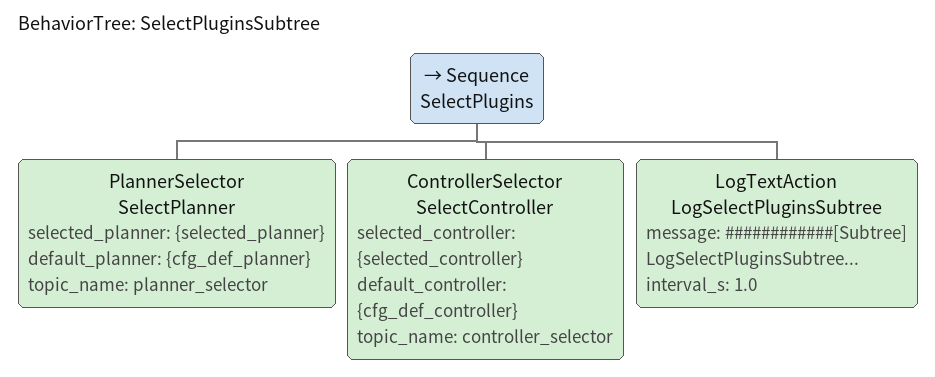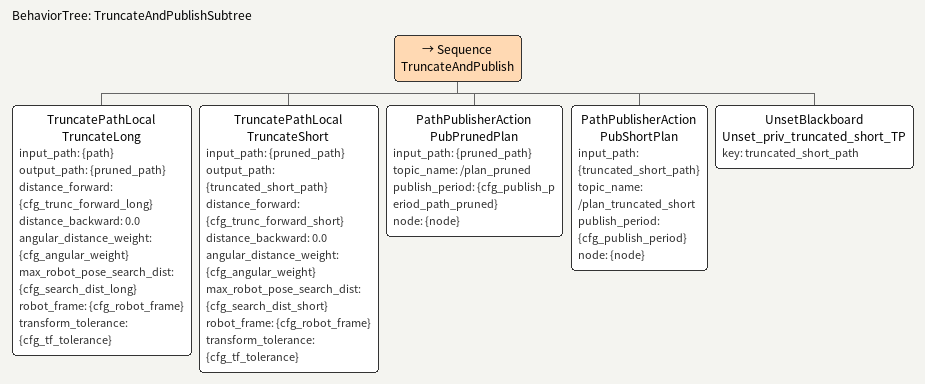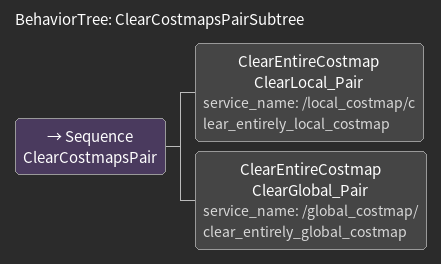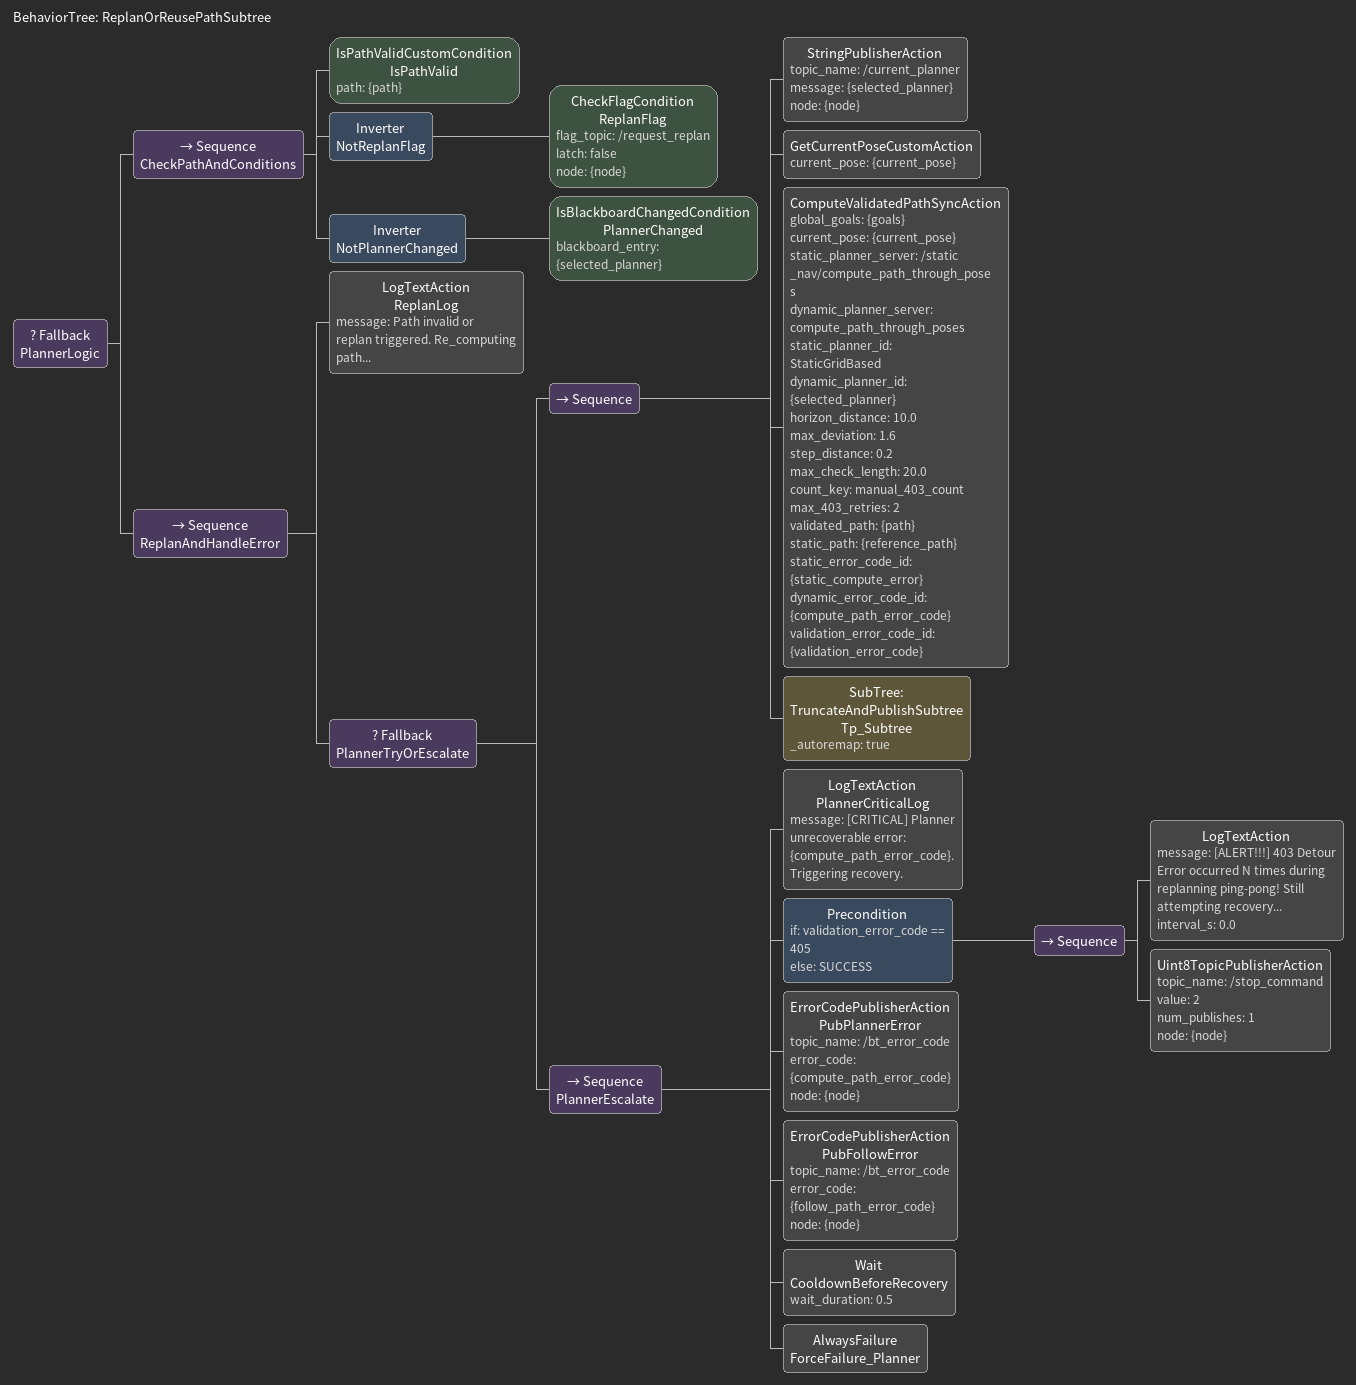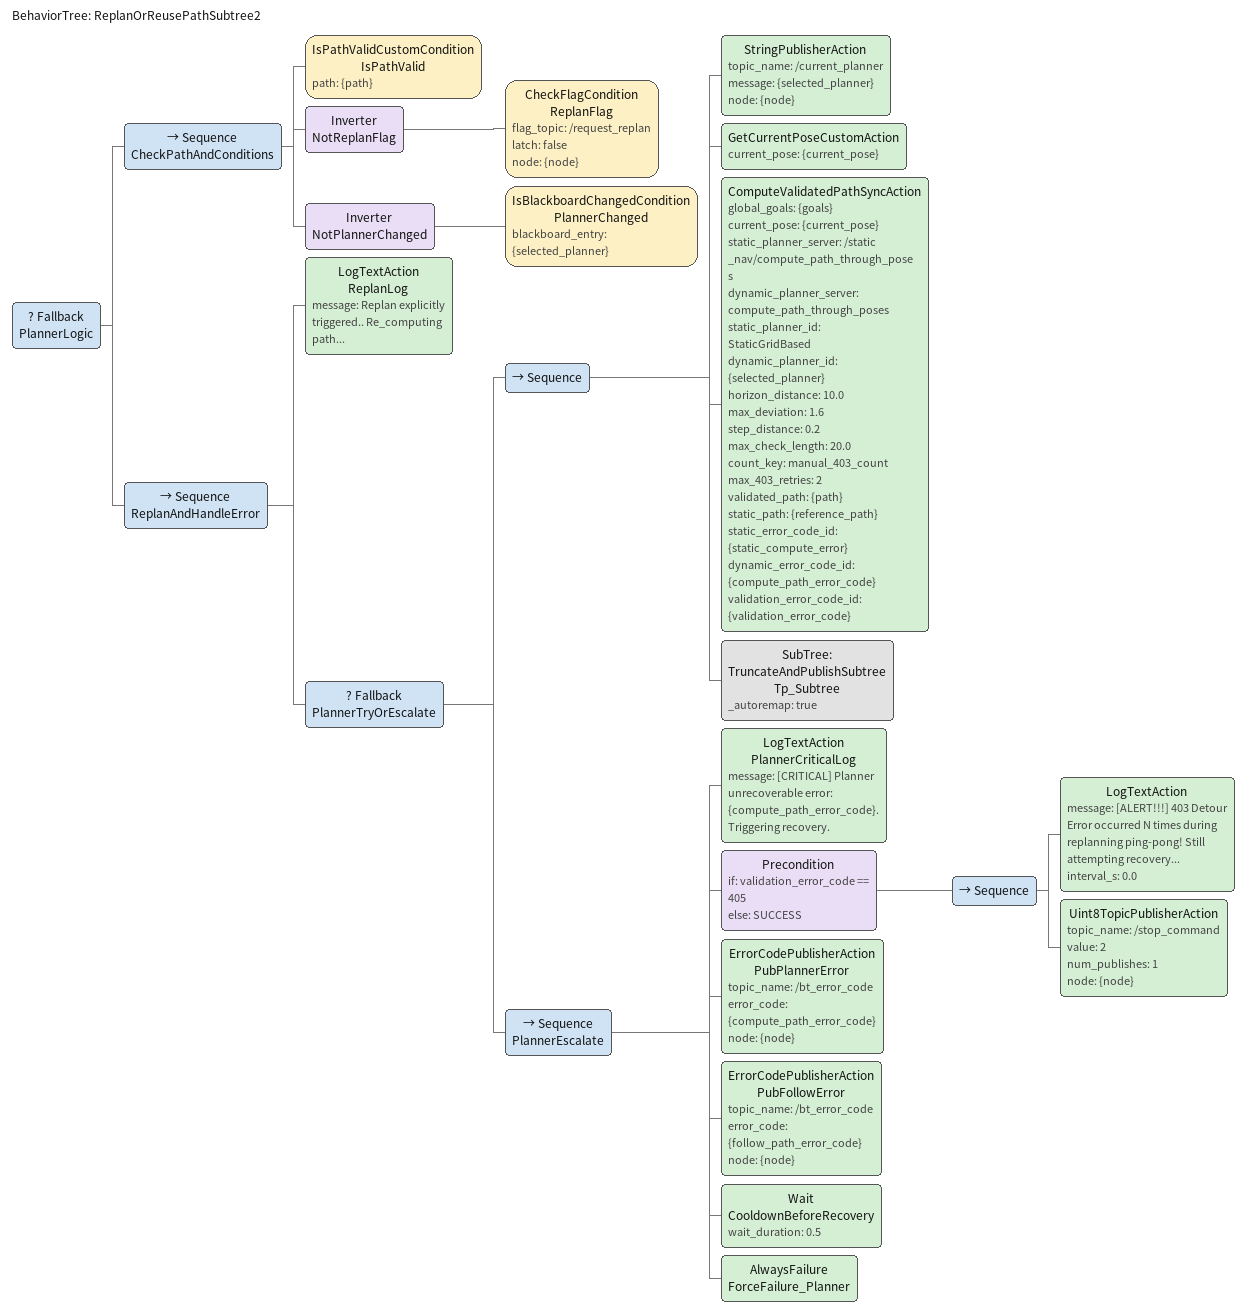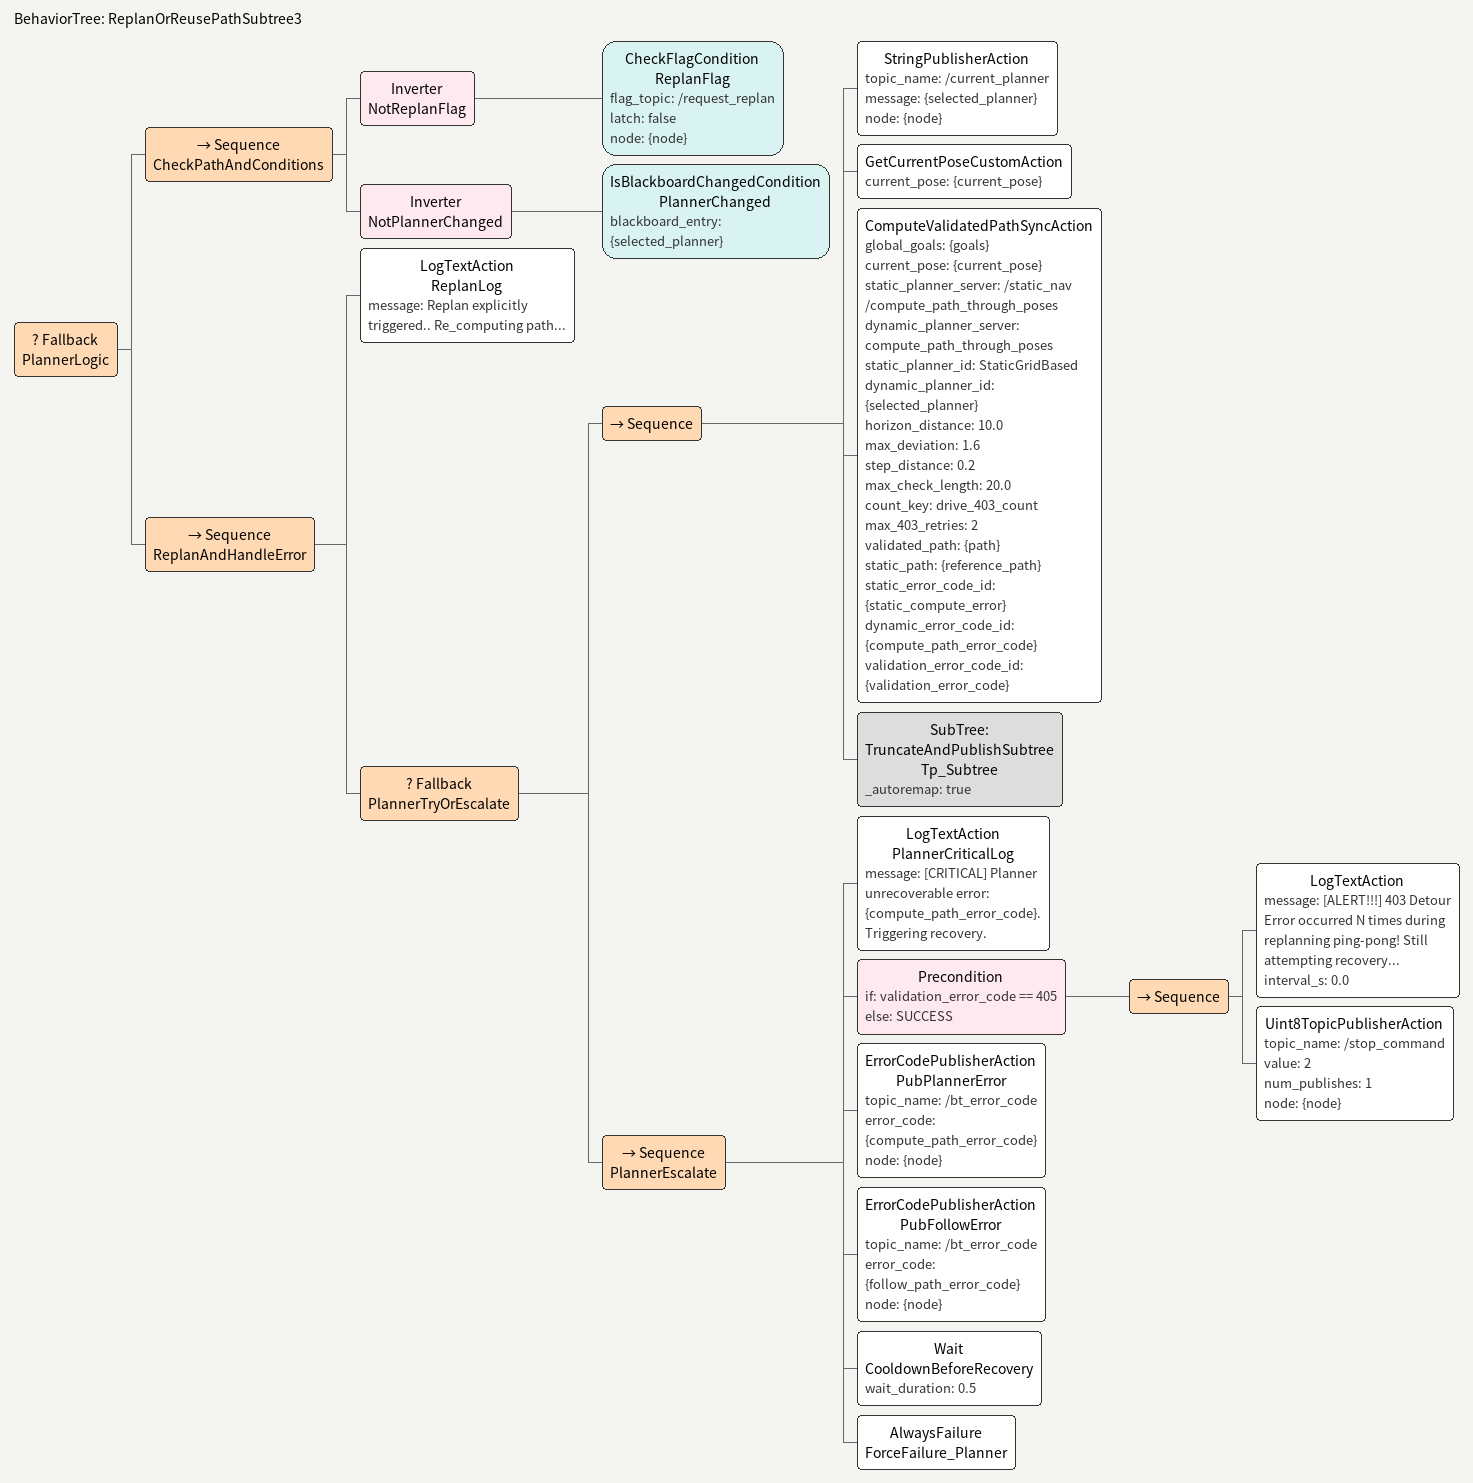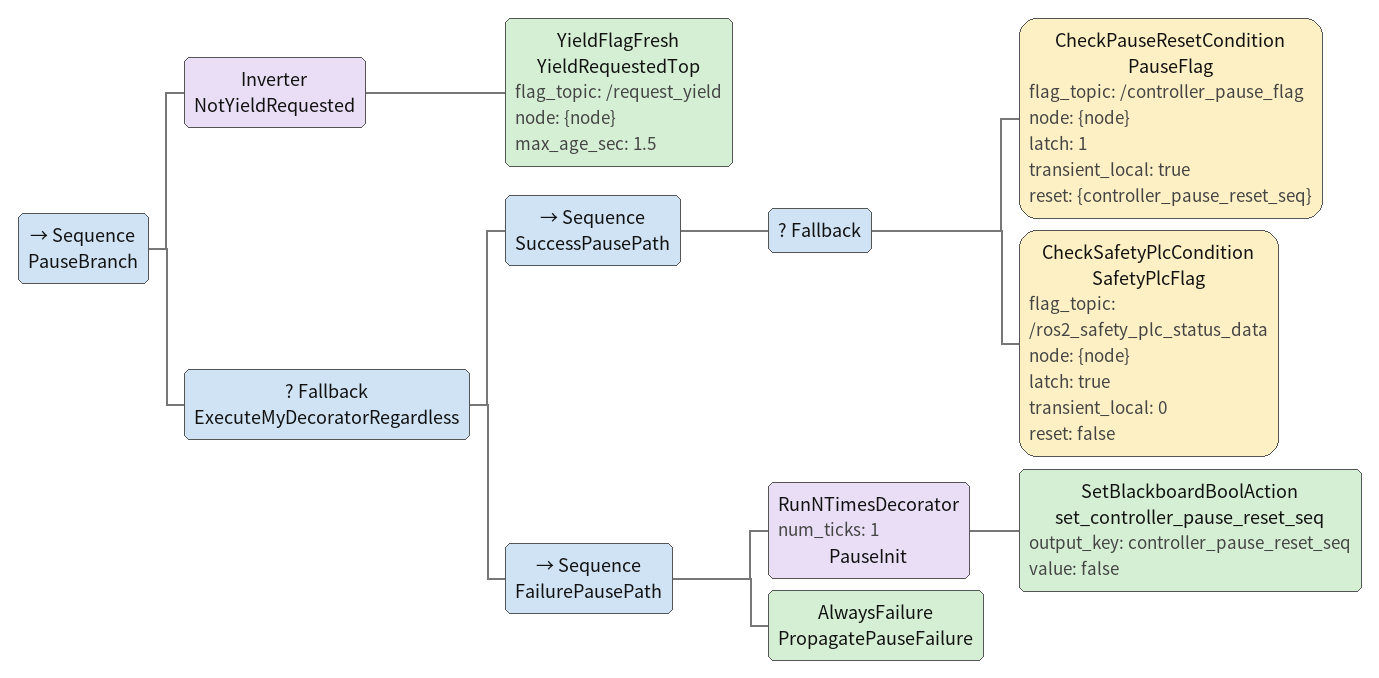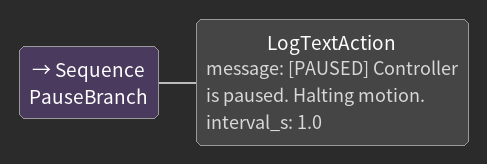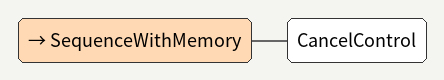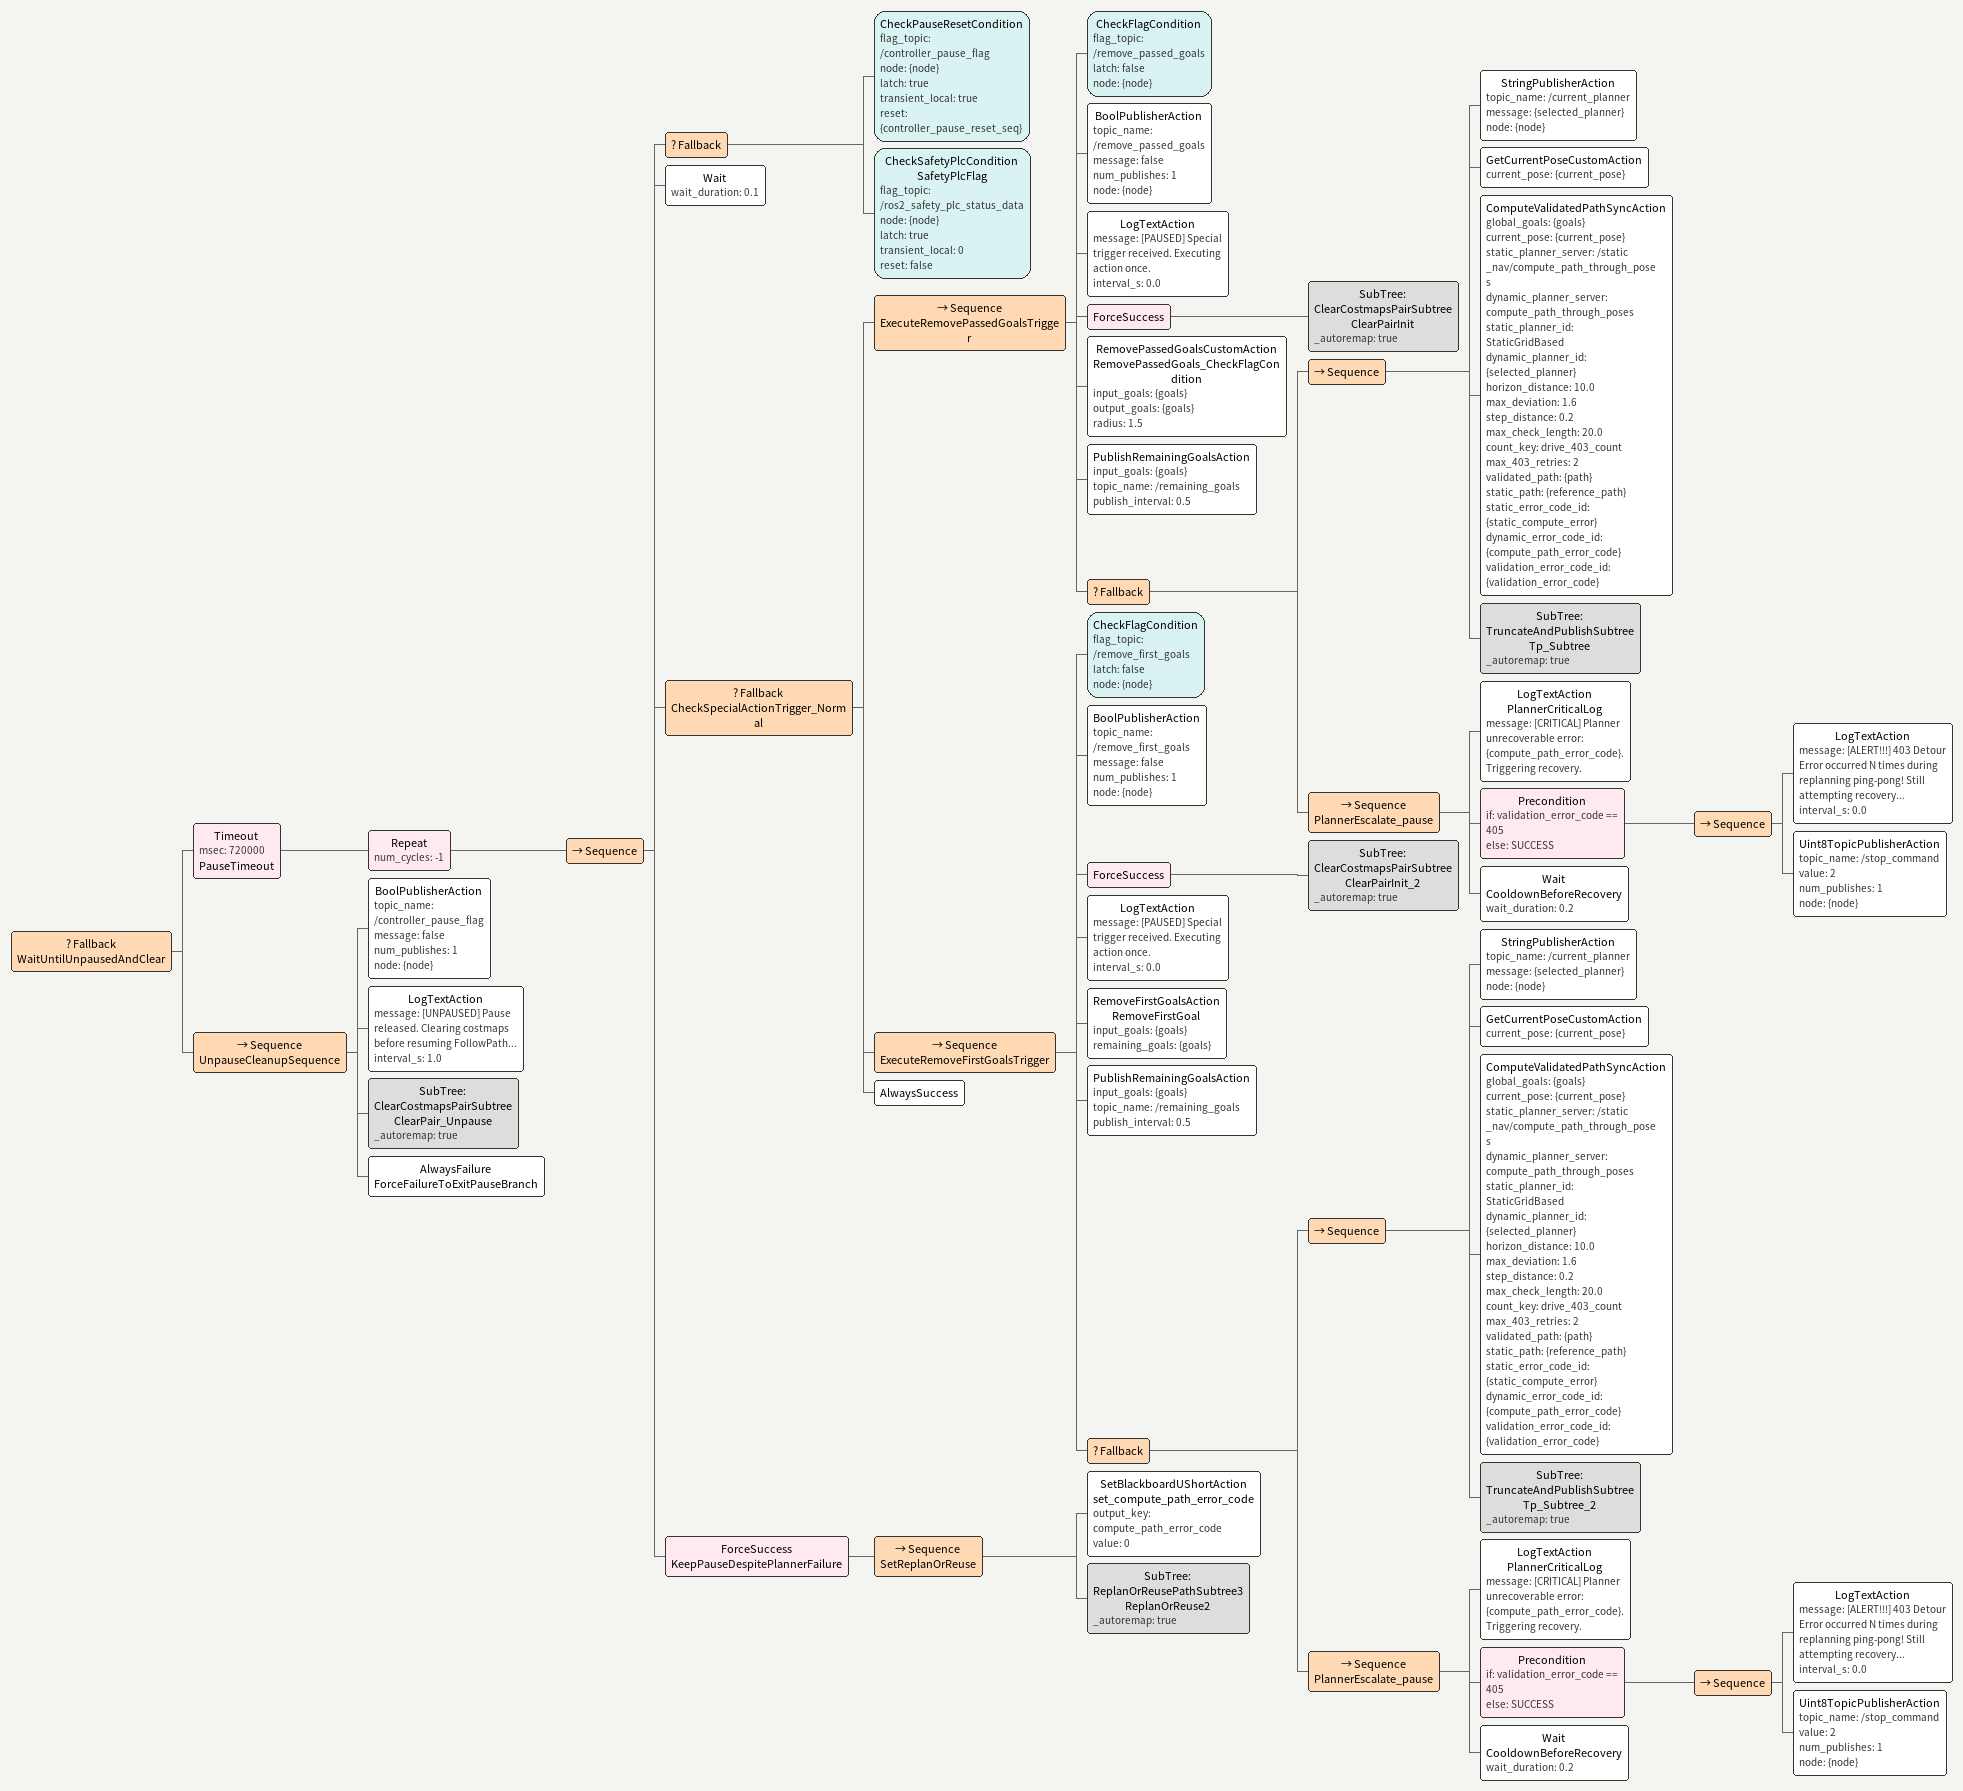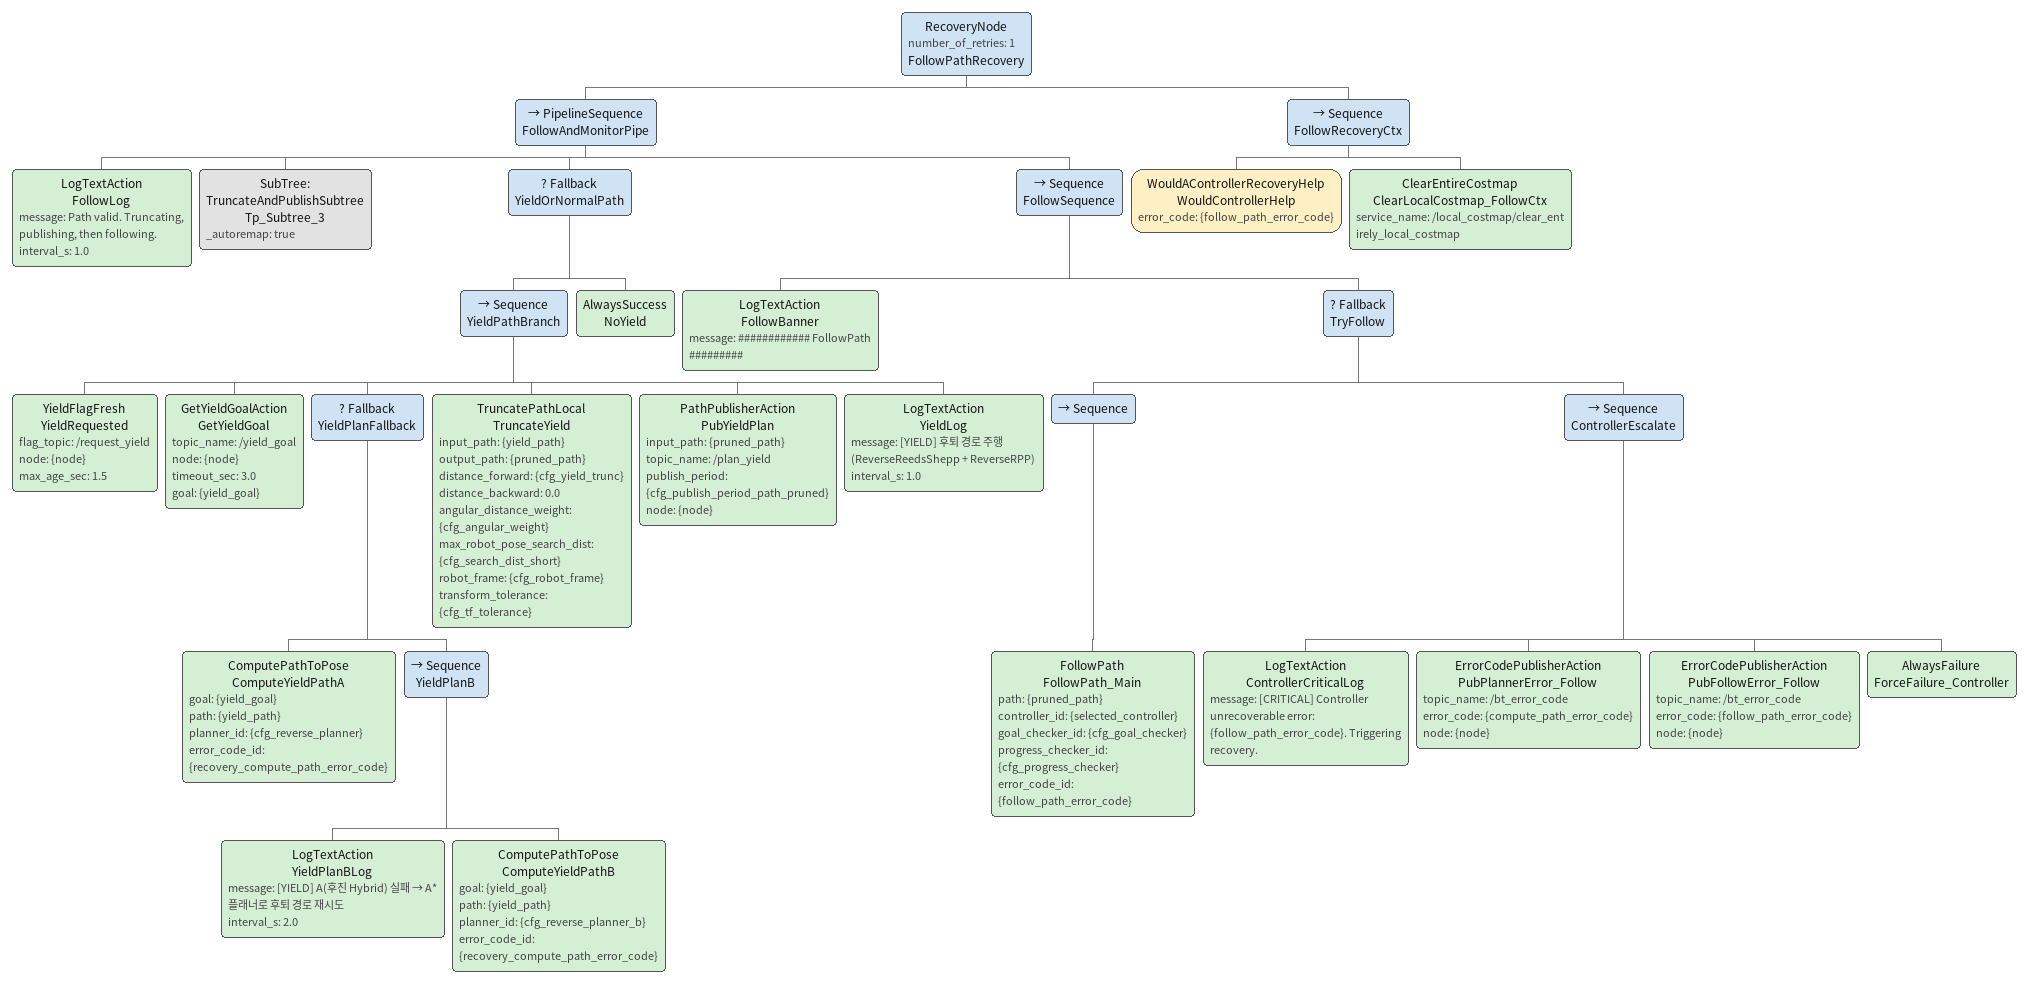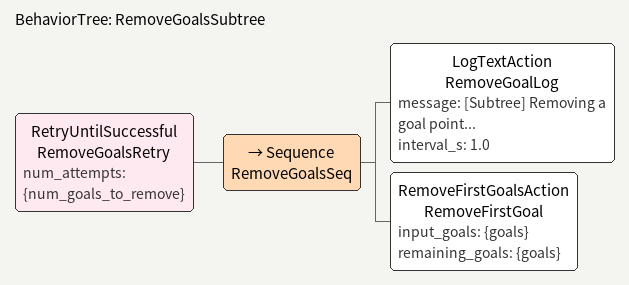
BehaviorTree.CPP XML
<BehaviorTree ID="SelectPluginsSubtree">
  <Sequence name="SelectPlugins">
    <PlannerSelector name="SelectPlanner" selected_planner="{selected_planner}" default_planner="{cfg_def_planner}" topic_name="planner_selector"/>
    <ControllerSelector name="SelectController" selected_controller="{selected_controller}" default_controller="{cfg_def_controller}" topic_name="controller_selector"/>
    <LogTextAction name="LogSelectPluginsSubtree" message="############[Subtree] LogSelectPluginsSubtree..." interval_s="1.0"/>
  </Sequence>
</BehaviorTree>

<BehaviorTree ID="TruncateAndPublishSubtree">
  <Sequence name="TruncateAndPublish">
    <TruncatePathLocal name="TruncateLong" input_path="{path}" output_path="{pruned_path}" distance_forward="{cfg_trunc_forward_long}" distance_backward="0.0" angular_distance_weight="{cfg_angular_weight}" max_robot_pose_search_dist="{cfg_search_dist_long}" robot_frame="{cfg_robot_frame}" transform_tolerance="{cfg_tf_tolerance}"/>
    <TruncatePathLocal name="TruncateShort" input_path="{pruned_path}" output_path="{truncated_short_path}" distance_forward="{cfg_trunc_forward_short}" distance_backward="0.0" angular_distance_weight="{cfg_angular_weight}" max_robot_pose_search_dist="{cfg_search_dist_short}" robot_frame="{cfg_robot_frame}" transform_tolerance="{cfg_tf_tolerance}"/>

    <PathPublisherAction name="PubPrunedPlan" input_path="{pruned_path}" topic_name="/plan_pruned" publish_period="{cfg_publish_period_path_pruned}" node="{node}"/>
    <PathPublisherAction name="PubShortPlan" input_path="{truncated_short_path}" topic_name="/plan_truncated_short" publish_period="{cfg_publish_period}" node="{node}"/>
    <UnsetBlackboard name="Unset_priv_truncated_short_TP" key="truncated_short_path"/>
  </Sequence>

</BehaviorTree>

<BehaviorTree ID="ClearCostmapsPairSubtree">
  <Sequence name="ClearCostmapsPair">
    <ClearEntireCostmap name="ClearLocal_Pair" service_name="/local_costmap/clear_entirely_local_costmap"/>
    <ClearEntireCostmap name="ClearGlobal_Pair" service_name="/global_costmap/clear_entirely_global_costmap"/>
  </Sequence>
</BehaviorTree>

<BehaviorTree ID="ReplanOrReusePathSubtree">
  <Fallback name="PlannerLogic">
    <Sequence name="CheckPathAndConditions">
      <IsPathValidCustomCondition name="IsPathValid" path="{path}"/>
      <Inverter name="NotReplanFlag">
        <CheckFlagCondition name="ReplanFlag" flag_topic="/request_replan" latch="false" node="{node}"/>
      </Inverter>
      <Inverter name="NotPlannerChanged">
        <IsBlackboardChangedCondition name="PlannerChanged" blackboard_entry="{selected_planner}"/>
      </Inverter>
    </Sequence>
    <Sequence name="ReplanAndHandleError">
      <LogTextAction name="ReplanLog" message="Path invalid or replan triggered. Re_computing path..."/>
      <Fallback name="PlannerTryOrEscalate">
        <Sequence>
          <StringPublisherAction topic_name="/current_planner" message="{selected_planner}" node="{node}"/>

          <GetCurrentPoseCustomAction current_pose="{current_pose}"/>
          <ComputeValidatedPathSyncAction global_goals="{goals}" current_pose="{current_pose}" static_planner_server="/static_nav/compute_path_through_poses" dynamic_planner_server="compute_path_through_poses" static_planner_id="StaticGridBased" dynamic_planner_id="{selected_planner}" horizon_distance="10.0" max_deviation="1.6" step_distance="0.2" max_check_length="20.0" count_key="manual_403_count" max_403_retries="2" validated_path="{path}" static_path="{reference_path}" static_error_code_id="{static_compute_error}" dynamic_error_code_id="{compute_path_error_code}" validation_error_code_id="{validation_error_code}"/>

          <SubTree name="Tp_Subtree" ID="TruncateAndPublishSubtree" _autoremap="true"/>
        </Sequence>

        <Sequence name="PlannerEscalate">
          <LogTextAction name="PlannerCriticalLog" message="[CRITICAL] Planner unrecoverable error: {compute_path_error_code}. Triggering recovery."/>
          <Precondition if="validation_error_code == 405" else="SUCCESS">
            <Sequence>
              <LogTextAction message="[ALERT!!!] 403 Detour Error occurred N times during replanning ping-pong! Still attempting recovery..." interval_s="0.0"/>
              <Uint8TopicPublisherAction topic_name="/stop_command" value="2" num_publishes="1" node="{node}"/>
            </Sequence>
          </Precondition>

          <ErrorCodePublisherAction name="PubPlannerError" topic_name="/bt_error_code" error_code="{compute_path_error_code}" node="{node}"/>
          <ErrorCodePublisherAction name="PubFollowError" topic_name="/bt_error_code" error_code="{follow_path_error_code}" node="{node}"/>

          <!-- 리커버리로 에러를 넘기기 전 쿨다운 시간 -->
          <Wait name="CooldownBeforeRecovery" wait_duration="0.5"/>
          <AlwaysFailure name="ForceFailure_Planner"/>
        </Sequence>
      </Fallback>
    </Sequence>
  </Fallback>

</BehaviorTree>

<BehaviorTree ID="ReplanOrReusePathSubtree2">
  <Fallback name="PlannerLogic">
    <Sequence name="CheckPathAndConditions">
      <IsPathValidCustomCondition name="IsPathValid" path="{path}"/>
      <Inverter name="NotReplanFlag">
        <CheckFlagCondition name="ReplanFlag" flag_topic="/request_replan" latch="false" node="{node}"/>
      </Inverter>
      <Inverter name="NotPlannerChanged">
        <IsBlackboardChangedCondition name="PlannerChanged" blackboard_entry="{selected_planner}"/>
      </Inverter>
    </Sequence>
    <Sequence name="ReplanAndHandleError">
      <LogTextAction name="ReplanLog" message="Replan explicitly triggered.. Re_computing path..."/>
      <Fallback name="PlannerTryOrEscalate">
        <Sequence>
          <StringPublisherAction topic_name="/current_planner" message="{selected_planner}" node="{node}"/>

          <GetCurrentPoseCustomAction current_pose="{current_pose}"/>
          <ComputeValidatedPathSyncAction global_goals="{goals}" current_pose="{current_pose}" static_planner_server="/static_nav/compute_path_through_poses" dynamic_planner_server="compute_path_through_poses" static_planner_id="StaticGridBased" dynamic_planner_id="{selected_planner}" horizon_distance="10.0" max_deviation="1.6" step_distance="0.2" max_check_length="20.0" count_key="manual_403_count" max_403_retries="2" validated_path="{path}" static_path="{reference_path}" static_error_code_id="{static_compute_error}" dynamic_error_code_id="{compute_path_error_code}" validation_error_code_id="{validation_error_code}"/>

          <SubTree name="Tp_Subtree" ID="TruncateAndPublishSubtree" _autoremap="true"/>

        </Sequence>

        <Sequence name="PlannerEscalate">
          <LogTextAction name="PlannerCriticalLog" message="[CRITICAL] Planner unrecoverable error: {compute_path_error_code}. Triggering recovery."/>

          <Precondition if="validation_error_code == 405" else="SUCCESS">
            <Sequence>
              <LogTextAction message="[ALERT!!!] 403 Detour Error occurred N times during replanning ping-pong! Still attempting recovery..." interval_s="0.0"/>
              <Uint8TopicPublisherAction topic_name="/stop_command" value="2" num_publishes="1" node="{node}"/>
            </Sequence>
          </Precondition>

          <ErrorCodePublisherAction name="PubPlannerError" topic_name="/bt_error_code" error_code="{compute_path_error_code}" node="{node}"/>
          <ErrorCodePublisherAction name="PubFollowError" topic_name="/bt_error_code" error_code="{follow_path_error_code}" node="{node}"/>

          <!-- 리커버리로 에러를 넘기기 전 쿨다운 시간 -->
          <Wait name="CooldownBeforeRecovery" wait_duration="0.5"/>
          <AlwaysFailure name="ForceFailure_Planner"/>
        </Sequence>
      </Fallback>
    </Sequence>
  </Fallback>

</BehaviorTree>

<BehaviorTree ID="ReplanOrReusePathSubtree3">
  <Fallback name="PlannerLogic">
    <Sequence name="CheckPathAndConditions">
      <Inverter name="NotReplanFlag">
        <CheckFlagCondition name="ReplanFlag" flag_topic="/request_replan" latch="false" node="{node}"/>
      </Inverter>
      <Inverter name="NotPlannerChanged">
        <IsBlackboardChangedCondition name="PlannerChanged" blackboard_entry="{selected_planner}"/>
      </Inverter>
    </Sequence>
    <Sequence name="ReplanAndHandleError">
      <LogTextAction name="ReplanLog" message="Replan explicitly triggered.. Re_computing path..."/>
      <Fallback name="PlannerTryOrEscalate">
        <Sequence>
          <StringPublisherAction topic_name="/current_planner" message="{selected_planner}" node="{node}"/>

          <GetCurrentPoseCustomAction current_pose="{current_pose}"/>
          <ComputeValidatedPathSyncAction global_goals="{goals}" current_pose="{current_pose}" static_planner_server="/static_nav/compute_path_through_poses" dynamic_planner_server="compute_path_through_poses" static_planner_id="StaticGridBased" dynamic_planner_id="{selected_planner}" horizon_distance="10.0" max_deviation="1.6" step_distance="0.2" max_check_length="20.0" count_key="drive_403_count" max_403_retries="2" validated_path="{path}" static_path="{reference_path}" static_error_code_id="{static_compute_error}" dynamic_error_code_id="{compute_path_error_code}" validation_error_code_id="{validation_error_code}"/>

          <SubTree name="Tp_Subtree" ID="TruncateAndPublishSubtree" _autoremap="true"/>

        </Sequence>

        <Sequence name="PlannerEscalate">
          <LogTextAction name="PlannerCriticalLog" message="[CRITICAL] Planner unrecoverable error: {compute_path_error_code}. Triggering recovery."/>

          <Precondition if="validation_error_code == 405" else="SUCCESS">
            <Sequence>
              <LogTextAction message="[ALERT!!!] 403 Detour Error occurred N times during replanning ping-pong! Still attempting recovery..." interval_s="0.0"/>
              <Uint8TopicPublisherAction topic_name="/stop_command" value="2" num_publishes="1" node="{node}"/>
            </Sequence>
          </Precondition>

          <ErrorCodePublisherAction name="PubPlannerError" topic_name="/bt_error_code" error_code="{compute_path_error_code}" node="{node}"/>
          <ErrorCodePublisherAction name="PubFollowError" topic_name="/bt_error_code" error_code="{follow_path_error_code}" node="{node}"/>

          <!-- 리커버리로 에러를 넘기기 전 쿨다운 시간 -->
          <Wait name="CooldownBeforeRecovery" wait_duration="0.5"/>
          <AlwaysFailure name="ForceFailure_Planner"/>
        </Sequence>
      </Fallback>
    </Sequence>
  </Fallback>

</BehaviorTree>

<Sequence name="PauseBranch">
  <Inverter name="NotYieldRequested">
    <YieldFlagFresh name="YieldRequestedTop" flag_topic="/request_yield" node="{node}" max_age_sec="1.5"/>  <!-- [V2.36d] 하트비트 → VOLATILE 구독 -->
  </Inverter>
  <Fallback name="ExecuteMyDecoratorRegardless">

    <Sequence name="SuccessPausePath">
      <Fallback>
        <CheckPauseResetCondition name="PauseFlag" flag_topic="/controller_pause_flag" node="{node}" latch="1" transient_local="true" reset="{controller_pause_reset_seq}"/>

        <CheckSafetyPlcCondition name="SafetyPlcFlag" flag_topic="/ros2_safety_plc_status_data" node="{node}" latch="true" transient_local="0" reset="false"/>
      </Fallback>
    </Sequence>

    <Sequence name="FailurePausePath">

      <RunNTimesDecorator num_ticks="1" name="PauseInit">
        <SetBlackboardBoolAction name="set_controller_pause_reset_seq" output_key="controller_pause_reset_seq" value="false"/>
      </RunNTimesDecorator>

      <AlwaysFailure name="PropagatePauseFailure"/>
    </Sequence>
  </Fallback>
</Sequence>

<Sequence name="PauseBranch">
  <LogTextAction message="[PAUSED] Controller is paused. Halting motion." interval_s="1.0"/>
</Sequence>

<SequenceWithMemory>
  <CancelControl/>
</SequenceWithMemory>

<Fallback name="WaitUntilUnpausedAndClear">
  <Timeout msec="720000" name="PauseTimeout">
    <Repeat num_cycles="-1">
      <Sequence>
        <Fallback>
          <CheckPauseResetCondition flag_topic="/controller_pause_flag" node="{node}" latch="true" transient_local="true" reset="{controller_pause_reset_seq}"/>

          <CheckSafetyPlcCondition name="SafetyPlcFlag" flag_topic="/ros2_safety_plc_status_data" node="{node}" latch="true" transient_local="0" reset="false"/>
        </Fallback>
        <Wait wait_duration="0.1"/>

        <!-- ★ 추가: 특정 토픽 수신 시 1회 실행하는 액션 트리거 ★ -->
        <Fallback name="CheckSpecialActionTrigger_Normal">
          <Sequence name="ExecuteRemovePassedGoalsTrigger">
            <!-- latch="false"로 설정하여 토픽을 한 번 읽으면 즉시 false로 초기화(1회 실행 보장) -->
            <CheckFlagCondition flag_topic="/remove_passed_goals" latch="false" node="{node}"/>
            <BoolPublisherAction topic_name="/remove_passed_goals" message="false" num_publishes="1" node="{node}"/>
            <LogTextAction message="[PAUSED] Special trigger received. Executing action once." interval_s="0.0"/>
            <ForceSuccess>
              <SubTree name="ClearPairInit" ID="ClearCostmapsPairSubtree" _autoremap="true"/>
            </ForceSuccess>
            <RemovePassedGoalsCustomAction name="RemovePassedGoals_CheckFlagCondition" input_goals="{goals}" output_goals="{goals}" radius="1.5"/>
            <PublishRemainingGoalsAction input_goals="{goals}" topic_name="/remaining_goals" publish_interval="0.5"/>

            <Fallback>
              <Sequence>
                <StringPublisherAction topic_name="/current_planner" message="{selected_planner}" node="{node}"/>

                <GetCurrentPoseCustomAction current_pose="{current_pose}"/>
                <ComputeValidatedPathSyncAction global_goals="{goals}" current_pose="{current_pose}" static_planner_server="/static_nav/compute_path_through_poses" dynamic_planner_server="compute_path_through_poses" static_planner_id="StaticGridBased" dynamic_planner_id="{selected_planner}" horizon_distance="10.0" max_deviation="1.6" step_distance="0.2" max_check_length="20.0" count_key="drive_403_count" max_403_retries="2" validated_path="{path}" static_path="{reference_path}" static_error_code_id="{static_compute_error}" dynamic_error_code_id="{compute_path_error_code}" validation_error_code_id="{validation_error_code}"/>

                <SubTree name="Tp_Subtree" ID="TruncateAndPublishSubtree" _autoremap="true"/>

              </Sequence>

              <Sequence name="PlannerEscalate_pause">
                <LogTextAction name="PlannerCriticalLog" message="[CRITICAL] Planner unrecoverable error: {compute_path_error_code}. Triggering recovery."/>
                <!-- 리커버리로 에러를 넘기기 전 쿨다운 시간 -->

                <Precondition if="validation_error_code == 405" else="SUCCESS">
                  <Sequence>
                    <LogTextAction message="[ALERT!!!] 403 Detour Error occurred N times during replanning ping-pong! Still attempting recovery..." interval_s="0.0"/>
                    <Uint8TopicPublisherAction topic_name="/stop_command" value="2" num_publishes="1" node="{node}"/>
                  </Sequence>
                </Precondition>

                <Wait name="CooldownBeforeRecovery" wait_duration="0.2"/>
              </Sequence>
            </Fallback>

          </Sequence>
          <Sequence name="ExecuteRemoveFirstGoalsTrigger">
            <!-- latch="false"로 설정하여 토픽을 한 번 읽으면 즉시 false로 초기화(1회 실행 보장) -->
            <CheckFlagCondition flag_topic="/remove_first_goals" latch="false" node="{node}"/>
            <!-- [moduler32] 여기서 /remove_passed_goals 를 내리고 있었다(복붙 오류).
                 그 결과 /remove_first_goals 의 TRANSIENT_LOCAL 래치를 아무도
                 내리지 않아, 코드베이스 전체에 이 토픽의 false 발행이 없었다. -->
            <BoolPublisherAction topic_name="/remove_first_goals" message="false" num_publishes="1" node="{node}"/>
            <ForceSuccess>
              <SubTree name="ClearPairInit_2" ID="ClearCostmapsPairSubtree" _autoremap="true"/>
            </ForceSuccess>
            <LogTextAction message="[PAUSED] Special trigger received. Executing action once." interval_s="0.0"/>
            <RemoveFirstGoalsAction name="RemoveFirstGoal" input_goals="{goals}" remaining_goals="{goals}"/>
            <PublishRemainingGoalsAction input_goals="{goals}" topic_name="/remaining_goals" publish_interval="0.5"/>

            <Fallback>
              <Sequence>
                <StringPublisherAction topic_name="/current_planner" message="{selected_planner}" node="{node}"/>

                <GetCurrentPoseCustomAction current_pose="{current_pose}"/>
                <ComputeValidatedPathSyncAction global_goals="{goals}" current_pose="{current_pose}" static_planner_server="/static_nav/compute_path_through_poses" dynamic_planner_server="compute_path_through_poses" static_planner_id="StaticGridBased" dynamic_planner_id="{selected_planner}" horizon_distance="10.0" max_deviation="1.6" step_distance="0.2" max_check_length="20.0" count_key="drive_403_count" max_403_retries="2" validated_path="{path}" static_path="{reference_path}" static_error_code_id="{static_compute_error}" dynamic_error_code_id="{compute_path_error_code}" validation_error_code_id="{validation_error_code}"/>

                <SubTree name="Tp_Subtree_2" ID="TruncateAndPublishSubtree" _autoremap="true"/>

              </Sequence>

              <Sequence name="PlannerEscalate_pause">
                <LogTextAction name="PlannerCriticalLog" message="[CRITICAL] Planner unrecoverable error: {compute_path_error_code}. Triggering recovery."/>
                <!-- 리커버리로 에러를 넘기기 전 쿨다운 시간 -->

                <Precondition if="validation_error_code == 405" else="SUCCESS">
                  <Sequence>
                    <LogTextAction message="[ALERT!!!] 403 Detour Error occurred N times during replanning ping-pong! Still attempting recovery..." interval_s="0.0"/>
                    <Uint8TopicPublisherAction topic_name="/stop_command" value="2" num_publishes="1" node="{node}"/>
                  </Sequence>
                </Precondition>

                <Wait name="CooldownBeforeRecovery" wait_duration="0.2"/>
              </Sequence>
            </Fallback>

          </Sequence>

          <!-- 토픽이 안 들어왔거나, 액션이 끝난 경우 루프가 멈추지 않도록 무조건 성공 반환 -->
          <AlwaysSuccess/>
        </Fallback>
        <!--  추가 끝  -->

        <ForceSuccess name="KeepPauseDespitePlannerFailure">
          <Sequence name="SetReplanOrReuse">
            <SetBlackboardUShortAction name="set_compute_path_error_code" output_key="compute_path_error_code" value="0"/>
            <SubTree name="ReplanOrReuse2" ID="ReplanOrReusePathSubtree3" _autoremap="true"/>
          </Sequence>
        </ForceSuccess>
      </Sequence>
    </Repeat>
  </Timeout>

  <Sequence name="UnpauseCleanupSequence">
    <BoolPublisherAction topic_name="/controller_pause_flag" message="false" num_publishes="1" node="{node}"/>

    <LogTextAction message="[UNPAUSED] Pause released. Clearing costmaps before resuming FollowPath..." interval_s="1.0"/>
    <SubTree name="ClearPair_Unpause" ID="ClearCostmapsPairSubtree" _autoremap="true"/>
    <AlwaysFailure name="ForceFailureToExitPauseBranch"/>
  </Sequence>

</Fallback>

<RecoveryNode number_of_retries="1" name="FollowPathRecovery">
  <PipelineSequence name="FollowAndMonitorPipe">
    <LogTextAction name="FollowLog" message="Path valid. Truncating, publishing, then following." interval_s="1.0"/>
    <SubTree name="Tp_Subtree_3" ID="TruncateAndPublishSubtree" _autoremap="true"/>

    <Fallback name="YieldOrNormalPath">
      <Sequence name="YieldPathBranch">
        <YieldFlagFresh name="YieldRequested" flag_topic="/request_yield" node="{node}" max_age_sec="1.5"/>  <!-- [V2.36d] 하트비트 → VOLATILE 구독 -->
        <GetYieldGoalAction name="GetYieldGoal" topic_name="/yield_goal" node="{node}" timeout_sec="3.0" goal="{yield_goal}"/>
        <Fallback name="YieldPlanFallback">
          <ComputePathToPose name="ComputeYieldPathA" goal="{yield_goal}" path="{yield_path}" planner_id="{cfg_reverse_planner}" error_code_id="{recovery_compute_path_error_code}"/>
          <Sequence name="YieldPlanB">
            <LogTextAction name="YieldPlanBLog" message="[YIELD] A(후진 Hybrid) 실패 → A* 플래너로 후퇴 경로 재시도" interval_s="2.0"/>
            <ComputePathToPose name="ComputeYieldPathB" goal="{yield_goal}" path="{yield_path}" planner_id="{cfg_reverse_planner_b}" error_code_id="{recovery_compute_path_error_code}"/>
          </Sequence>
        </Fallback>
        <!-- [09-20 사용자] "아주 약간만 이동하면 되니 1.0 m 혹은 더 짧게 truncate" — 후진 경로를 그대로 다 따라가지 않고
             로봇 앞(경로 방향) cfg_yield_trunc 만큼만 잘라서 따라간다. 짧을수록 후진 위험·탐색 부담이 준다. -->
        <TruncatePathLocal name="TruncateYield" input_path="{yield_path}" output_path="{pruned_path}" distance_forward="{cfg_yield_trunc}" distance_backward="0.0" angular_distance_weight="{cfg_angular_weight}" max_robot_pose_search_dist="{cfg_search_dist_short}" robot_frame="{cfg_robot_frame}" transform_tolerance="{cfg_tf_tolerance}"/>
        <PathPublisherAction name="PubYieldPlan" input_path="{pruned_path}" topic_name="/plan_yield" publish_period="{cfg_publish_period_path_pruned}" node="{node}"/>
        <LogTextAction name="YieldLog" message="[YIELD] 후퇴 경로 주행 (ReverseReedsShepp + ReverseRPP)" interval_s="1.0"/>
      </Sequence>
      <AlwaysSuccess name="NoYield"/>
    </Fallback>
    <Sequence name="FollowSequence">
      <LogTextAction name="FollowBanner" message="############ FollowPath #########"/>
      <Fallback name="TryFollow">
        <Sequence>
          <FollowPath name="FollowPath_Main" path="{pruned_path}" controller_id="{selected_controller}" goal_checker_id="{cfg_goal_checker}" progress_checker_id="{cfg_progress_checker}" error_code_id="{follow_path_error_code}"/>

        </Sequence>
        <Sequence name="ControllerEscalate">
          <LogTextAction name="ControllerCriticalLog" message="[CRITICAL] Controller unrecoverable error: {follow_path_error_code}. Triggering recovery."/>
          <ErrorCodePublisherAction name="PubPlannerError_Follow" topic_name="/bt_error_code" error_code="{compute_path_error_code}" node="{node}"/>
          <ErrorCodePublisherAction name="PubFollowError_Follow" topic_name="/bt_error_code" error_code="{follow_path_error_code}" node="{node}"/>
          <AlwaysFailure name="ForceFailure_Controller"/>
        </Sequence>
      </Fallback>
    </Sequence>
  </PipelineSequence>
  <Sequence name="FollowRecoveryCtx">
    <WouldAControllerRecoveryHelp name="WouldControllerHelp" error_code="{follow_path_error_code}"/>
    <ClearEntireCostmap name="ClearLocalCostmap_FollowCtx" service_name="/local_costmap/clear_entirely_local_costmap"/>
  </Sequence>
</RecoveryNode>

<BehaviorTree ID="RemoveGoalsSubtree">
  <RetryUntilSuccessful name="RemoveGoalsRetry" num_attempts="{num_goals_to_remove}">
    <Sequence name="RemoveGoalsSeq">
      <LogTextAction name="RemoveGoalLog" message="[Subtree] Removing a goal point..." interval_s="1.0"/>
      <RemoveFirstGoalsAction name="RemoveFirstGoal" input_goals="{goals}" remaining_goals="{goals}"/>
    </Sequence>
  </RetryUntilSuccessful>
</BehaviorTree>
